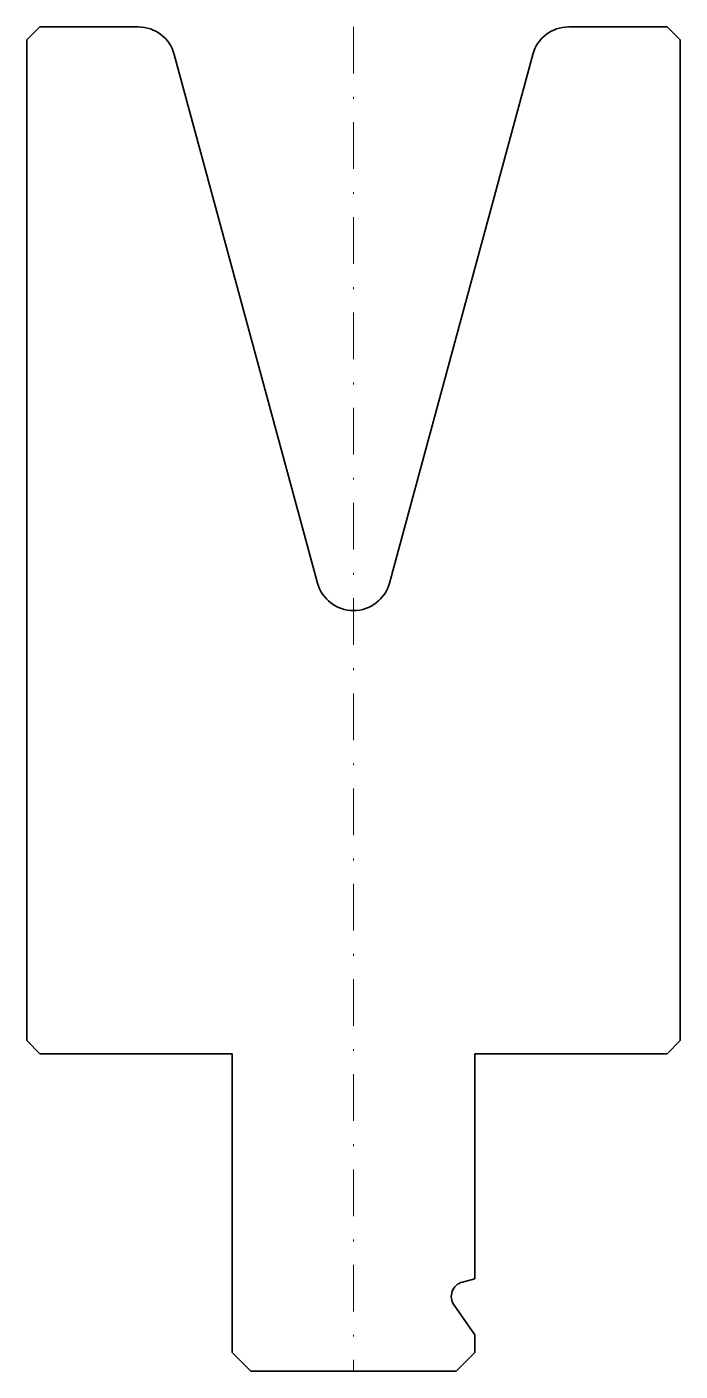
# Model space of a CAD drawing. Header units: millimetres. Extents: x -17.5 to 17.5, y -72 to 0.
import ezdxf

# ---------------------------------------------------------------- set-up
doc = ezdxf.new("R2010")
doc.units = ezdxf.units.MM
doc.header["$LTSCALE"] = 5
doc.linetypes.add('AUSGEZOGEN', pattern=[0])
doc.linetypes.add('DASHDOT', pattern=[1, 0.5, -0.25, 0, -0.25])
doc.layers.add('2', color=7, linetype='Continuous')

msp = doc.modelspace()

# ---------------------------------------------------------------- linework, layer by layer
at = {"layer": '2', "color": 7, "linetype": 'AUSGEZOGEN', "lineweight": 35}
for p, q in [((-17.496, -0.7), (-16.796, 0)), ((-16.796, 0), (-11.53, 0)), ((11.539, 0), (16.804, 0)), ((16.804, 0), (17.504, -0.7)), ((-17.496, -54.3), (-17.496, -0.7)), ((17.504, -0.7), (17.504, -54.3)), ((-9.6, -1.477), (-1.926, -29.787)), ((1.935, -29.787), (9.609, -1.477)), ((-16.796, -55), (-17.496, -54.3)), ((17.504, -54.3), (16.804, -55)), ((-6.496, -55), (-16.796, -55)), ((-6.496, -71), (-6.496, -55)), ((16.804, -55), (6.504, -55)), ((6.504, -55), (6.504, -67.049)), ((6.504, -67.049), (5.837, -67.228)), ((5.389, -68.46), (6.504, -70.053)), ((6.504, -70.053), (6.504, -71)), ((-5.496, -72), (-6.496, -71)), ((6.504, -71), (5.504, -72)), ((5.504, -72), (-5.496, -72))]:
    msp.add_line(p, q, dxfattribs=at)
at = {"layer": '2', "color": 7, "linetype": 'DASHDOT', "lineweight": 18}
msp.add_line((0, 0), (0, -72), dxfattribs=at)
at = {"layer": '2', "color": 7, "linetype": 'AUSGEZOGEN', "lineweight": 35}
for centre, radius, start, end in [((-11.53, -2), 2, 15.16667, 90), ((11.539, -2), 2, 90, 164.83333), ((0.004, -29.264), 2, 195.16667, 344.83333), ((6.044, -68.001), 0.8, 105, 215)]:
    msp.add_arc(centre, radius, start, end, dxfattribs=at)

doc.saveas('drawing.dxf')
